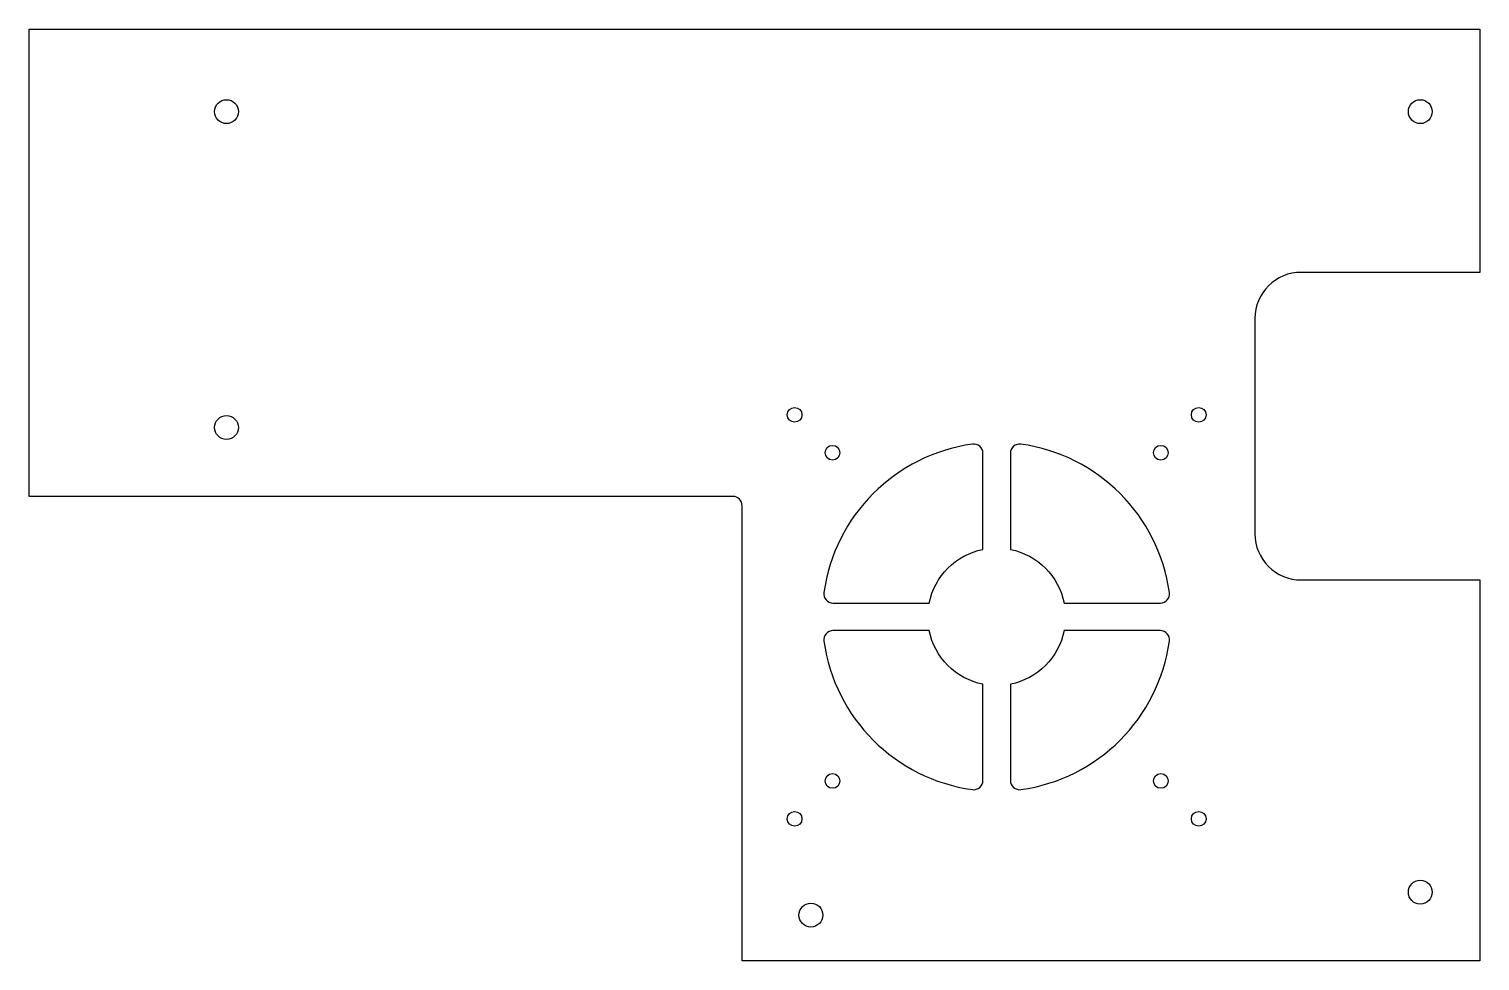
# Model space of a CAD drawing. Header units: millimetres. Extents: x -123 to 193, y 70 to 273.
import ezdxf

# ---------------------------------------------------------------- set-up
doc = ezdxf.new("R2010")
doc.units = ezdxf.units.MM
doc.layers.get('0').update_dxf_attribs({"linetype": 'CONTINUOUS'})

msp = doc.modelspace()

# ---------------------------------------------------------------- linework, layer by layer
for points in [[(192.6, 220.2), (153.6, 220.2, 0.414214), (143.6, 210.2), (143.6, 163.2, 0.414214), (153.6, 153.2), (192.6, 153.2), (192.6, 70.2), (31.89, 70.2), (31.89, 169.39, 0.414214), (29.89, 171.39), (-123.4, 171.39), (-123.4, 273.2), (192.6, 273.2)], [(84.34, 159.86), (84.34, 180.81, 0.45564), (82.06, 182.79, 0.334755), (49.71, 150.44, 0.45564), (51.69, 148.16), (72.64, 148.16, -0.300614)], [(102.04, 148.16), (122.99, 148.16, 0.45564), (124.97, 150.44, 0.334755), (92.62, 182.79, 0.45564), (90.34, 180.81), (90.34, 159.86, -0.300614)], [(72.64, 142.16), (51.69, 142.16, 0.45564), (49.71, 139.88, 0.334755), (82.06, 107.53, 0.45564), (84.34, 109.51), (84.34, 130.46, -0.300614)], [(90.34, 130.46), (90.34, 109.51, 0.45564), (92.62, 107.53, 0.334755), (124.97, 139.88, 0.45564), (122.99, 142.16), (102.04, 142.16, -0.300614)]]:
    msp.add_lwpolyline(points, format="xyb", close=True)
for centre, radius in [((-80.4, 255.2), 2.6), ((179.6, 255.2), 2.6), ((43.34, 189.16), 1.6), ((131.34, 189.16), 1.6), ((-80.4, 186.39), 2.6), ((51.59, 180.91), 1.6), ((123.09, 180.91), 1.6), ((51.59, 109.41), 1.6), ((123.09, 109.41), 1.6), ((43.34, 101.16), 1.6), ((131.34, 101.16), 1.6), ((179.6, 85.2), 2.6), ((46.89, 80.2), 2.6)]:
    msp.add_circle(centre, radius)

doc.saveas('drawing.dxf')
